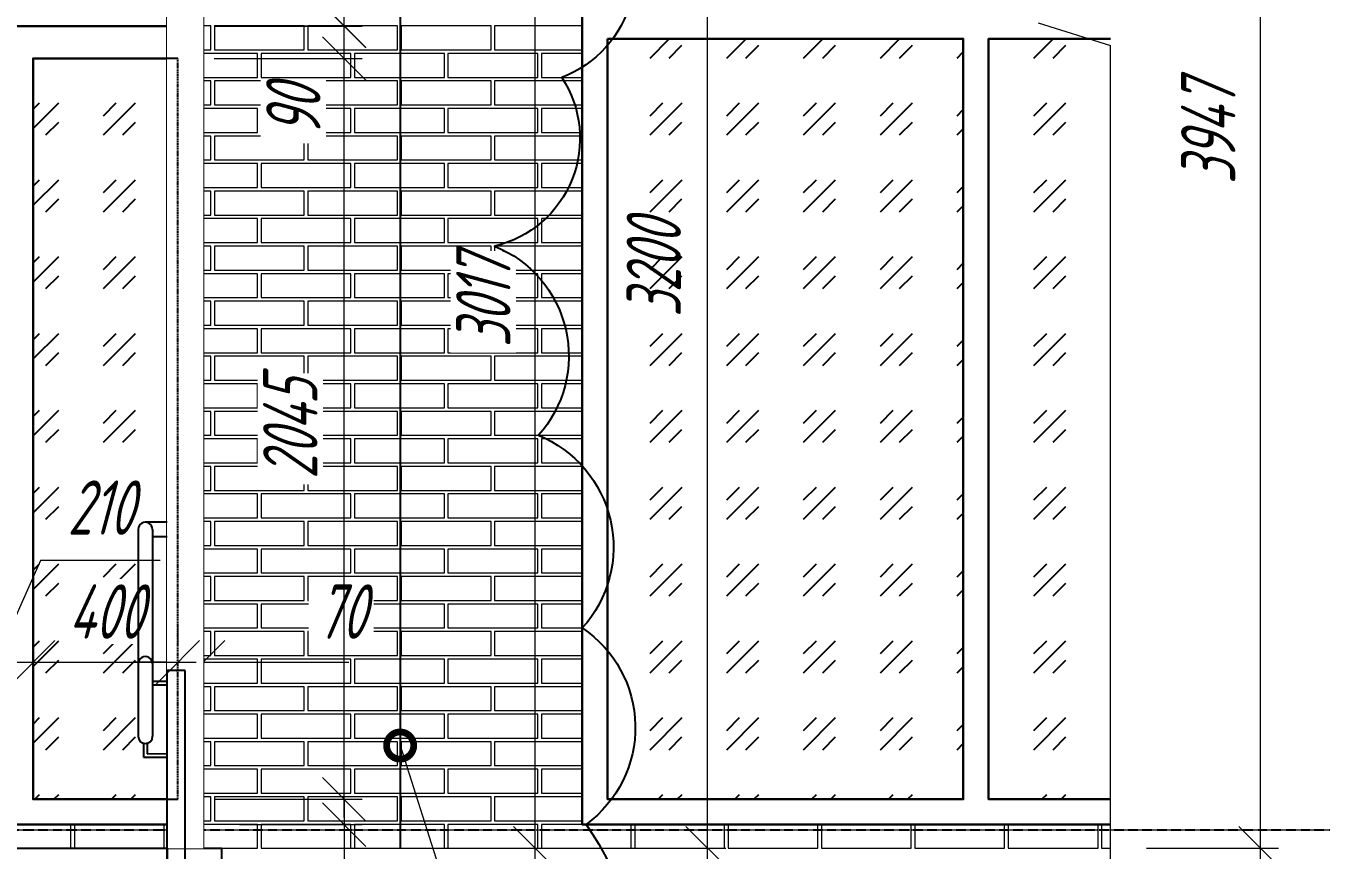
# Model space of a CAD drawing. Header units: millimetres. Extents: x -85477 to 745244, y -3684 to 128206.
# Drawn here: x 719309 to 722888, y 89455 to 91730 of the extents above; entities that cross this region are included whole.
import ezdxf
from ezdxf import colors
from ezdxf.entities.mleader import LeaderData, LeaderLine
from ezdxf.math import Vec2, Vec3

# ---------------------------------------------------------------- set-up
doc = ezdxf.new("R2010")
doc.units = ezdxf.units.MM
doc.set_wipeout_variables(frame=1)
doc.linetypes.add('HIDDEN2', pattern=[4.7625, 3.175, -1.5875])
doc.linetypes.add('JIS_02_0.7', pattern=[1.35, 0.75, -0.6])
for name, color, linetype, lineweight in [('РАЗМЕРЫ', 5, 'Continuous', 15), ('СТЕНЫ 01', 7, 'Continuous', 50), ('ТЕКСТ', 106, 'Continuous', 20)]:
    doc.layers.add(name, color=color, linetype=linetype, lineweight=lineweight)
doc.layers.add('ШТРИХОВКА', color=3, linetype='Continuous', transparency=0.5)
doc.styles.add('ism - 01', font='simplex.shx', dxfattribs={"width": 0.62, "oblique": 15, "height": 150})
doc.styles.add('ism - 02', font='simplex.shx', dxfattribs={"width": 0.8, "oblique": 15, "height": 150})
doc.dimstyles.new('ism - 01', dxfattribs={"dimtxt": 150, "dimasz": 120, "dimexe": 50, "dimexo": 100, "dimgap": 65, "dimtad": 1, "dimdec": 0, "dimtxsty": 'ism - 01', "dimblk": 'OBLIQUE', "dimcen": 0, "dimdle": 50, "dimadec": 0, "dimazin": 0, "dimtfac": 1, "dimtdec": 0, "dimtmove": 0, "dimatfit": 3, "dimldrblk": 'OBLIQUE', "dimfxl": 1, "dimlwd": -1, "dimlwe": -1, "dimarcsym": 0})

# ---------------------------------------------------------------- blocks, each defined once
blk = doc.blocks.new('*U485')
at = {"layer": 'РАЗМЕРЫ', "color": 0, "ltscale": 100}
for p in [(-200, -2887.7), (0, -5850.4)]:
    blk.add_line(p, (0, -2950.2), dxfattribs=at)
blk = doc.blocks.new('_DotSmall')
at = {"color": 0, "linetype": 'ByBlock', "const_width": 0.5}
blk.add_lwpolyline([(-0.0625, 0, 1), (0.0625, 0, 1)], format="xyb", close=True, dxfattribs=at)
blk = doc.blocks.new('_Oblique')
at = {"color": 0, "lineweight": -2}
blk.add_line((-0.5, -0.5), (0.5, 0.5), dxfattribs=at)
blk = doc.blocks.new('*D328')
at = {"layer": 'Defpoints', "color": 0}
for p in [(719799.5, 92477), (720716.4, 92477), (719984.9, 89460)]:
    blk.add_point(p, dxfattribs=at)
at = {"layer": 'РАЗМЕРЫ', "color": 0}
for p, q in [((720716.4, 89410), (720716.4, 92527)), ((719899.5, 92477), (720766.4, 92477)), ((720084.9, 89460), (720766.4, 89460))]:
    blk.add_line(p, q, dxfattribs=at)
at = {"layer": 'РАЗМЕРЫ', "color": 0, "xscale": 120, "yscale": 120, "zscale": 120}
for p, rotation in [((720716.4, 92477), 90), ((720716.4, 89460), 270)]:
    blk.add_blockref('_Oblique', p, dxfattribs=dict(at, rotation=rotation))
at = {"layer": 'РАЗМЕРЫ', "color": 0, "insert": (720573.2, 90968.5), "char_height": 150, "attachment_point": 5, "rotation": 90, "style": 'ism - 01', "bg_fill": 3, "box_fill_scale": 1.1, "bg_fill_color": 256, "bg_fill_true_color": 13158600, "bg_fill_transparency": 0}
blk.add_mtext('3017', dxfattribs=at)
blk = doc.blocks.new('*D472')
at = {"layer": 'Defpoints', "color": 0}
for p in [(719119.4, 89973.3), (719329.5, 89973.3), (719329.5, 89973.3)]:
    blk.add_point(p, dxfattribs=at)
at = {"layer": 'РАЗМЕРЫ', "color": 0, "linetype": 'Continuous'}
for p, q in [((719350.1, 90254.5), (719224.5, 89973.3)), ((719680.7, 90254.5), (719350.1, 90254.5)), ((719069.4, 89973.3), (719379.5, 89973.3)), ((719119.4, 89873.3), (719119.4, 89923.3)), ((719329.5, 89873.3), (719329.5, 89923.3))]:
    blk.add_line(p, q, dxfattribs=at)
at = {"layer": 'РАЗМЕРЫ', "color": 0, "xscale": 120, "yscale": 120, "zscale": 120, "rotation": 180}
blk.add_blockref('_Oblique', (719119.4, 89973.3), dxfattribs=at)
at = {"layer": 'РАЗМЕРЫ', "color": 0, "xscale": 120, "yscale": 120, "zscale": 120}
blk.add_blockref('_Oblique', (719329.5, 89973.3), dxfattribs=at)
at = {"layer": 'РАЗМЕРЫ', "color": 0, "insert": (719515.4, 90400.3), "char_height": 150, "attachment_point": 5, "style": 'ism - 01', "bg_fill": 3, "box_fill_scale": 1.1, "bg_fill_color": 256, "bg_fill_true_color": 13158600, "bg_fill_transparency": 0}
blk.add_mtext('210', dxfattribs=at)
blk = doc.blocks.new('*D473')
at = {"layer": 'Defpoints', "color": 0}
for p in [(719329.5, 89973.3), (719729.5, 89973.3), (719729.5, 89973.3)]:
    blk.add_point(p, dxfattribs=at)
at = {"layer": 'РАЗМЕРЫ', "color": 0, "linetype": 'Continuous'}
for p, q in [((719329.5, 90073.3), (719329.5, 90023.3)), ((719729.5, 90073.3), (719729.5, 90023.3)), ((719279.5, 89973.3), (719779.5, 89973.3))]:
    blk.add_line(p, q, dxfattribs=at)
at = {"layer": 'РАЗМЕРЫ', "color": 0, "xscale": 120, "yscale": 120, "zscale": 120, "rotation": 180}
blk.add_blockref('_Oblique', (719329.5, 89973.3), dxfattribs=at)
at = {"layer": 'РАЗМЕРЫ', "color": 0, "xscale": 120, "yscale": 120, "zscale": 120}
blk.add_blockref('_Oblique', (719729.5, 89973.3), dxfattribs=at)
at = {"layer": 'РАЗМЕРЫ', "color": 0, "insert": (719529.5, 90113.3), "char_height": 150, "attachment_point": 5, "style": 'ism - 01', "bg_fill": 3, "box_fill_scale": 1.1, "bg_fill_color": 256, "bg_fill_true_color": 13158600, "bg_fill_transparency": 0}
blk.add_mtext('400', dxfattribs=at)
blk = doc.blocks.new('*D474')
at = {"layer": 'Defpoints', "color": 0}
for p in [(719729.5, 89973.3), (719799.5, 89973.3), (719799.5, 89973.3)]:
    blk.add_point(p, dxfattribs=at)
at = {"layer": 'РАЗМЕРЫ', "color": 0, "linetype": 'Continuous'}
for p, q in [((719729.5, 90073.3), (719729.5, 90023.3)), ((719799.5, 90073.3), (719799.5, 90023.3)), ((719729.5, 89973.3), (719609.5, 89973.3)), ((719729.5, 89973.3), (719799.5, 89973.3)), ((719799.5, 89973.3), (720201.3, 89973.3))]:
    blk.add_line(p, q, dxfattribs=at)
at = {"layer": 'РАЗМЕРЫ', "color": 0, "xscale": 120, "yscale": 120, "zscale": 120}
blk.add_blockref('_Oblique', (719729.5, 89973.3), dxfattribs=at)
at = {"layer": 'РАЗМЕРЫ', "color": 0, "xscale": 120, "yscale": 120, "zscale": 120, "rotation": 180}
blk.add_blockref('_Oblique', (719799.5, 89973.3), dxfattribs=at)
at = {"layer": 'РАЗМЕРЫ', "color": 0, "insert": (720180.4, 90113.3), "char_height": 150, "attachment_point": 5, "style": 'ism - 01', "bg_fill": 3, "box_fill_scale": 1.1, "bg_fill_color": 256, "bg_fill_true_color": 13158600, "bg_fill_transparency": 0}
blk.add_mtext('70', dxfattribs=at)
blk = doc.blocks.new('*D475')
at = {"layer": 'Defpoints', "color": 0}
for p in [(719729.5, 91640), (720188.8, 91640), (719729.5, 89595)]:
    blk.add_point(p, dxfattribs=at)
at = {"layer": 'РАЗМЕРЫ', "color": 0, "linetype": 'Continuous'}
for p, q in [((720188.8, 89545), (720188.8, 91690)), ((719829.5, 91640), (720238.8, 91640)), ((719829.5, 89595), (720238.8, 89595))]:
    blk.add_line(p, q, dxfattribs=at)
at = {"layer": 'РАЗМЕРЫ', "color": 0, "xscale": 120, "yscale": 120, "zscale": 120}
for p, rotation in [((720188.8, 91640), 90), ((720188.8, 89595), 270)]:
    blk.add_blockref('_Oblique', p, dxfattribs=dict(at, rotation=rotation))
at = {"layer": 'РАЗМЕРЫ', "color": 0, "insert": (720039.9, 90617.5), "char_height": 150, "attachment_point": 5, "rotation": 90, "style": 'ism - 01', "bg_fill": 3, "box_fill_scale": 1.1, "bg_fill_color": 256, "bg_fill_true_color": 13158600, "bg_fill_transparency": 0}
blk.add_mtext('2045', dxfattribs=at)
blk = doc.blocks.new('*D476')
at = {"layer": 'Defpoints', "color": 0}
for p in [(719729.5, 89595), (719799.5, 89525), (720188.8, 89525)]:
    blk.add_point(p, dxfattribs=at)
at = {"layer": 'РАЗМЕРЫ', "color": 0, "linetype": 'Continuous'}
for p, q in [((720188.8, 89595), (720188.8, 89715)), ((719829.5, 89595), (720238.8, 89595)), ((720188.8, 89595), (720188.8, 89525)), ((719899.5, 89525), (720238.8, 89525)), ((720188.8, 89525), (720188.8, 89123.2))]:
    blk.add_line(p, q, dxfattribs=at)
at = {"layer": 'РАЗМЕРЫ', "color": 0, "xscale": 120, "yscale": 120, "zscale": 120}
for p, rotation in [((720188.8, 89595), 270), ((720188.8, 89525), 90)]:
    blk.add_blockref('_Oblique', p, dxfattribs=dict(at, rotation=rotation))
at = {"layer": 'РАЗМЕРЫ', "color": 0, "insert": (720048.8, 89144.1), "char_height": 150, "attachment_point": 5, "rotation": 90, "style": 'ism - 01', "bg_fill": 3, "box_fill_scale": 1.1, "bg_fill_color": 256, "bg_fill_true_color": 13158600, "bg_fill_transparency": 0}
blk.add_mtext('70', dxfattribs=at)
blk = doc.blocks.new('*D477')
at = {"layer": 'Defpoints', "color": 0}
for p in [(719729.5, 91730), (720188.8, 91730), (719729.5, 91640)]:
    blk.add_point(p, dxfattribs=at)
at = {"layer": 'РАЗМЕРЫ', "color": 0, "linetype": 'Continuous'}
for p, q in [((720188.8, 91590), (720188.8, 91780)), ((719829.5, 91730), (720238.8, 91730)), ((719829.5, 91640), (720238.8, 91640))]:
    blk.add_line(p, q, dxfattribs=at)
at = {"layer": 'РАЗМЕРЫ', "color": 0, "xscale": 120, "yscale": 120, "zscale": 120}
for p, rotation in [((720188.8, 91730), 270), ((720188.8, 91640), 90)]:
    blk.add_blockref('_Oblique', p, dxfattribs=dict(at, rotation=rotation))
at = {"layer": 'РАЗМЕРЫ', "color": 0, "insert": (720048.3, 91495.4), "char_height": 150, "attachment_point": 5, "rotation": 90, "style": 'ism - 01', "bg_fill": 3, "box_fill_scale": 1.1, "bg_fill_color": 256, "bg_fill_true_color": 13158600, "bg_fill_transparency": 0}
blk.add_mtext('90', dxfattribs=at)
blk = doc.blocks.new('*D478')
at = {"layer": 'Defpoints', "color": 0}
for p in [(719729.5, 92392), (720188.8, 92392), (719729.5, 91729)]:
    blk.add_point(p, dxfattribs=at)
at = {"layer": 'РАЗМЕРЫ', "color": 0, "linetype": 'Continuous'}
for p, q in [((720188.8, 91679), (720188.8, 92442)), ((719829.5, 92392), (720238.8, 92392)), ((719829.5, 91729), (720238.8, 91729))]:
    blk.add_line(p, q, dxfattribs=at)
at = {"layer": 'РАЗМЕРЫ', "color": 0, "xscale": 120, "yscale": 120, "zscale": 120}
for p, rotation in [((720188.8, 92392), 90), ((720188.8, 91729), 270)]:
    blk.add_blockref('_Oblique', p, dxfattribs=dict(at, rotation=rotation))
at = {"layer": 'РАЗМЕРЫ', "color": 0, "insert": (720041.3, 92060.5), "char_height": 150, "attachment_point": 5, "rotation": 90, "style": 'ism - 01', "bg_fill": 3, "box_fill_scale": 1.1, "bg_fill_color": 256, "bg_fill_true_color": 13158600, "bg_fill_transparency": 0}
blk.add_mtext('663', dxfattribs=at)
blk = doc.blocks.new('*D486')
at = {"layer": 'Defpoints', "color": 0}
for p in [(722305.7, 93407), (722720.2, 93407), (722305.7, 89460)]:
    blk.add_point(p, dxfattribs=at)
at = {"layer": 'РАЗМЕРЫ', "color": 0, "linetype": 'Continuous'}
for p, q in [((722720.2, 89410), (722720.2, 93457)), ((722405.7, 93407), (722770.2, 93407)), ((722405.7, 89460), (722770.2, 89460))]:
    blk.add_line(p, q, dxfattribs=at)
at = {"layer": 'РАЗМЕРЫ', "color": 0, "xscale": 120, "yscale": 120, "zscale": 120}
for p, rotation in [((722720.2, 93407), 90), ((722720.2, 89460), 270)]:
    blk.add_blockref('_Oblique', p, dxfattribs=dict(at, rotation=rotation))
at = {"layer": 'РАЗМЕРЫ', "color": 0, "insert": (722575.9, 91433.5), "char_height": 150, "attachment_point": 5, "rotation": 90, "style": 'ism - 01'}
blk.add_mtext('3947', dxfattribs=at)
blk = doc.blocks.new('*D1043')
at = {"layer": 'Defpoints', "color": 0}
for p in [(721193, 92660.1), (721475.2, 92660.1), (720599.5, 89460)]:
    blk.add_point(p, dxfattribs=at)
at = {"layer": 'РАЗМЕРЫ', "color": 0}
for p, q in [((721193, 89410), (721193, 92710.1)), ((721375.2, 92660.1), (721143, 92660.1)), ((720699.5, 89460), (721243, 89460))]:
    blk.add_line(p, q, dxfattribs=at)
at = {"layer": 'РАЗМЕРЫ', "color": 0, "xscale": 120, "yscale": 120, "zscale": 120}
for p, rotation in [((721193, 92660.1), 90), ((721193, 89460), 270)]:
    blk.add_blockref('_Oblique', p, dxfattribs=dict(at, rotation=rotation))
at = {"layer": 'РАЗМЕРЫ', "color": 0, "insert": (721044.1, 91060), "char_height": 150, "attachment_point": 5, "rotation": 90, "style": 'ism - 01'}
blk.add_mtext('3200', dxfattribs=at)

msp = doc.modelspace()

# ---------------------------------------------------------------- hatches: boundary and pattern name
at = {"layer": 'ШТРИХОВКА', "transparency": 33554508}
h = msp.add_hatch(dxfattribs=at)
h.set_pattern_fill('GOST_GLASS', color=4, scale=25)
h.set_pattern_definition([(45, (62975, 1e-11), (212.132034, 0), [125, -175]), (45, (63028.03, 1e-11), (212.132034, 0), [50, -250]), (45, (62975, 53.03), (212.132034, 0), [50, -250])])
h.paths.add_polyline_path([(719729.5, 91640), (719329.5, 91640), (719329.5, 89595), (719729.5, 89595)])
h.paths.add_polyline_path([(717729.8, 92392), (719729.5, 92392), (719729.5, 91729), (717729.8, 91729)])
h.paths.add_polyline_path([(719119.4, 91560), (718859.4, 91560), (718859.4, 90374), (719119.4, 90374)])
h.paths.add_polyline_path([(717834.6, 91569), (718664.4, 91569), (718664.4, 90374), (717834.6, 90374)])
h = msp.add_hatch(dxfattribs=at)
h.set_pattern_fill('GOST_GLASS', color=4, scale=25)
h.set_pattern_definition([(45, (63000, 1e-11), (212.132034, 0), [125, -175]), (45, (63053.03, 1e-11), (212.132034, 0), [50, -250]), (45, (63000, 53.03), (212.132034, 0), [50, -250])])
h.paths.add_polyline_path([(722188.1, 91764.4), (722505.7, 91863.6), (722305.7, 91926.1), (722305.7, 92394), (720916.5, 92394), (720916.5, 91764.4)])
h.paths.add_polyline_path([(721899, 91694.4), (720916.5, 91694.4), (720916.5, 89595), (721899, 89595)])
h.paths.add_polyline_path([(722305.7, 91676.1), (722247.2, 91694.4), (721969, 91694.4), (721969, 89595), (722305.7, 89595)])

# ---------------------------------------------------------------- linework, layer by layer
for p, q in [((719634.5, 89749.8), (719634.5, 89710.9)), ((719644.5, 89749.8), (719644.5, 89720.9))]:
    msp.add_line(p, q)
msp.add_arc((719639.5, 89769.1), 20, 180.0051, 0.0051)
at = {"layer": 'РАЗМЕРЫ', "color": 9, "transparency": 33554559}
for points in [[(719799.5, 91663.9), (719820.5, 91663.9), (719820.5, 91729.9), (719799.5, 91729.9)], [(720846.5, 91729.9), (720604.5, 91729.9), (720604.5, 91663.9), (720846.5, 91663.9)], [(719799.5, 91587.9), (719949.5, 91587.9), (719949.5, 91653.9), (719799.5, 91653.9)], [(720846.5, 91653.9), (720733.5, 91653.9), (720733.5, 91587.9), (720846.5, 91587.9)], [(719799.5, 91511.9), (719820.5, 91511.9), (719820.5, 91577.9), (719799.5, 91577.9)], [(720846.5, 91577.9), (720604.5, 91577.9), (720604.5, 91511.9), (720846.5, 91511.9)], [(719799.5, 91435.9), (719949.5, 91435.9), (719949.5, 91501.9), (719799.5, 91501.9)], [(720846.5, 91501.9), (720733.5, 91501.9), (720733.5, 91435.9), (720846.5, 91435.9)], [(719799.5, 91359.9), (719820.5, 91359.9), (719820.5, 91425.9), (719799.5, 91425.9)], [(720846.5, 91425.9), (720604.5, 91425.9), (720604.5, 91359.9), (720846.5, 91359.9)], [(719799.5, 91283.9), (719949.5, 91283.9), (719949.5, 91349.9), (719799.5, 91349.9)], [(720846.5, 91349.9), (720733.5, 91349.9), (720733.5, 91283.9), (720846.5, 91283.9)], [(719799.5, 91207.9), (719820.5, 91207.9), (719820.5, 91273.9), (719799.5, 91273.9)], [(720846.5, 91273.9), (720604.5, 91273.9), (720604.5, 91207.9), (720846.5, 91207.9)], [(719799.5, 91131.9), (719949.5, 91131.9), (719949.5, 91197.9), (719799.5, 91197.9)], [(720846.5, 91197.9), (720733.5, 91197.9), (720733.5, 91131.9), (720846.5, 91131.9)], [(719799.5, 91055.9), (719820.5, 91055.9), (719820.5, 91121.9), (719799.5, 91121.9)], [(720846.5, 91121.9), (720604.5, 91121.9), (720604.5, 91055.9), (720846.5, 91055.9)], [(719799.5, 90979.9), (719949.5, 90979.9), (719949.5, 91045.9), (719799.5, 91045.9)], [(720846.5, 91045.9), (720733.5, 91045.9), (720733.5, 90979.9), (720846.5, 90979.9)], [(719799.5, 90903.9), (719820.5, 90903.9), (719820.5, 90969.9), (719799.5, 90969.9)], [(720846.5, 90969.9), (720604.5, 90969.9), (720604.5, 90903.9), (720846.5, 90903.9)], [(719799.5, 90827.9), (719949.5, 90827.9), (719949.5, 90893.9), (719799.5, 90893.9)], [(720846.5, 90893.9), (720733.5, 90893.9), (720733.5, 90827.9), (720846.5, 90827.9)], [(719799.5, 90751.9), (719820.5, 90751.9), (719820.5, 90817.9), (719799.5, 90817.9)], [(720846.5, 90817.9), (720604.5, 90817.9), (720604.5, 90751.9), (720846.5, 90751.9)], [(719799.5, 90675.9), (719949.5, 90675.9), (719949.5, 90741.9), (719799.5, 90741.9)], [(720846.5, 90741.9), (720733.5, 90741.9), (720733.5, 90675.9), (720846.5, 90675.9)], [(719799.5, 90599.9), (719820.5, 90599.9), (719820.5, 90665.9), (719799.5, 90665.9)], [(720846.5, 90665.9), (720604.5, 90665.9), (720604.5, 90599.9), (720846.5, 90599.9)], [(719799.5, 90523.9), (719949.5, 90523.9), (719949.5, 90589.9), (719799.5, 90589.9)], [(720846.5, 90589.9), (720733.5, 90589.9), (720733.5, 90523.9), (720846.5, 90523.9)], [(719799.5, 90447.9), (719820.5, 90447.9), (719820.5, 90513.9), (719799.5, 90513.9)], [(720846.5, 90513.9), (720604.5, 90513.9), (720604.5, 90447.9), (720846.5, 90447.9)], [(719799.5, 90371.9), (719949.5, 90371.9), (719949.5, 90437.9), (719799.5, 90437.9)], [(720846.5, 90437.9), (720733.5, 90437.9), (720733.5, 90371.9), (720846.5, 90371.9)], [(719799.5, 90295.9), (719820.5, 90295.9), (719820.5, 90361.9), (719799.5, 90361.9)], [(720846.5, 90361.9), (720604.5, 90361.9), (720604.5, 90295.9), (720846.5, 90295.9)], [(719799.5, 90219.9), (719949.5, 90219.9), (719949.5, 90285.9), (719799.5, 90285.9)], [(720846.5, 90285.9), (720733.5, 90285.9), (720733.5, 90219.9), (720846.5, 90219.9)], [(719799.5, 90143.9), (719820.5, 90143.9), (719820.5, 90209.9), (719799.5, 90209.9)], [(720846.5, 90209.9), (720604.5, 90209.9), (720604.5, 90143.9), (720846.5, 90143.9)], [(719799.5, 90067.9), (719949.5, 90067.9), (719949.5, 90133.9), (719799.5, 90133.9)], [(720846.5, 90133.9), (720733.5, 90133.9), (720733.5, 90067.9), (720846.5, 90067.9)], [(719799.5, 89991.9), (719820.5, 89991.9), (719820.5, 90057.9), (719799.5, 90057.9)], [(720846.5, 90057.9), (720604.5, 90057.9), (720604.5, 89991.9), (720846.5, 89991.9)], [(719799.5, 89915.9), (719949.5, 89915.9), (719949.5, 89981.9), (719799.5, 89981.9)], [(720846.5, 89981.9), (720733.5, 89981.9), (720733.5, 89915.9), (720846.5, 89915.9)], [(719799.5, 89839.9), (719820.5, 89839.9), (719820.5, 89905.9), (719799.5, 89905.9)], [(720846.5, 89905.9), (720604.5, 89905.9), (720604.5, 89839.9), (720846.5, 89839.9)], [(719799.5, 89763.9), (719949.5, 89763.9), (719949.5, 89829.9), (719799.5, 89829.9)], [(720846.5, 89829.9), (720733.5, 89829.9), (720733.5, 89763.9), (720846.5, 89763.9)], [(719799.5, 89687.9), (719820.5, 89687.9), (719820.5, 89753.9), (719799.5, 89753.9)], [(720846.5, 89753.9), (720604.5, 89753.9), (720604.5, 89687.9), (720846.5, 89687.9)], [(719799.5, 89611.9), (719949.5, 89611.9), (719949.5, 89677.9), (719799.5, 89677.9)], [(720846.5, 89677.9), (720733.5, 89677.9), (720733.5, 89611.9), (720846.5, 89611.9)], [(719799.5, 89535.9), (719820.5, 89535.9), (719820.5, 89601.9), (719799.5, 89601.9)], [(720846.5, 89601.9), (720604.5, 89601.9), (720604.5, 89535.9), (720846.5, 89535.9)], [(722281.5, 89524.9), (722281.5, 89459.9), (722305.7, 89459.9)]]:
    msp.add_lwpolyline(points, dxfattribs=at)
for points in [[(719830.5, 91663.9), (720078.5, 91663.9), (720078.5, 91729.9), (719830.5, 91729.9)], [(720088.5, 91663.9), (720336.5, 91663.9), (720336.5, 91729.9), (720088.5, 91729.9)], [(720346.5, 91663.9), (720594.5, 91663.9), (720594.5, 91729.9), (720346.5, 91729.9)], [(719959.5, 91587.9), (720207.5, 91587.9), (720207.5, 91653.9), (719959.5, 91653.9)], [(720217.5, 91587.9), (720465.5, 91587.9), (720465.5, 91653.9), (720217.5, 91653.9)], [(720475.5, 91587.9), (720723.5, 91587.9), (720723.5, 91653.9), (720475.5, 91653.9)], [(719830.5, 91511.9), (720078.5, 91511.9), (720078.5, 91577.9), (719830.5, 91577.9)], [(720088.5, 91511.9), (720336.5, 91511.9), (720336.5, 91577.9), (720088.5, 91577.9)], [(720346.5, 91511.9), (720594.5, 91511.9), (720594.5, 91577.9), (720346.5, 91577.9)], [(719959.5, 91435.9), (720207.5, 91435.9), (720207.5, 91501.9), (719959.5, 91501.9)], [(720217.5, 91435.9), (720465.5, 91435.9), (720465.5, 91501.9), (720217.5, 91501.9)], [(720475.5, 91435.9), (720723.5, 91435.9), (720723.5, 91501.9), (720475.5, 91501.9)], [(719830.5, 91359.9), (720078.5, 91359.9), (720078.5, 91425.9), (719830.5, 91425.9)], [(720088.5, 91359.9), (720336.5, 91359.9), (720336.5, 91425.9), (720088.5, 91425.9)], [(720346.5, 91359.9), (720594.5, 91359.9), (720594.5, 91425.9), (720346.5, 91425.9)], [(719959.5, 91283.9), (720207.5, 91283.9), (720207.5, 91349.9), (719959.5, 91349.9)], [(720217.5, 91283.9), (720465.5, 91283.9), (720465.5, 91349.9), (720217.5, 91349.9)], [(720475.5, 91283.9), (720723.5, 91283.9), (720723.5, 91349.9), (720475.5, 91349.9)], [(719830.5, 91207.9), (720078.5, 91207.9), (720078.5, 91273.9), (719830.5, 91273.9)], [(720088.5, 91207.9), (720336.5, 91207.9), (720336.5, 91273.9), (720088.5, 91273.9)], [(720346.5, 91207.9), (720594.5, 91207.9), (720594.5, 91273.9), (720346.5, 91273.9)], [(719959.5, 91131.9), (720207.5, 91131.9), (720207.5, 91197.9), (719959.5, 91197.9)], [(720217.5, 91131.9), (720465.5, 91131.9), (720465.5, 91197.9), (720217.5, 91197.9)], [(720475.5, 91131.9), (720723.5, 91131.9), (720723.5, 91197.9), (720475.5, 91197.9)], [(719830.5, 91055.9), (720078.5, 91055.9), (720078.5, 91121.9), (719830.5, 91121.9)], [(720088.5, 91055.9), (720336.5, 91055.9), (720336.5, 91121.9), (720088.5, 91121.9)], [(720346.5, 91055.9), (720594.5, 91055.9), (720594.5, 91121.9), (720346.5, 91121.9)], [(719959.5, 90979.9), (720207.5, 90979.9), (720207.5, 91045.9), (719959.5, 91045.9)], [(720217.5, 90979.9), (720465.5, 90979.9), (720465.5, 91045.9), (720217.5, 91045.9)], [(720475.5, 90979.9), (720723.5, 90979.9), (720723.5, 91045.9), (720475.5, 91045.9)], [(719830.5, 90903.9), (720078.5, 90903.9), (720078.5, 90969.9), (719830.5, 90969.9)], [(720088.5, 90903.9), (720336.5, 90903.9), (720336.5, 90969.9), (720088.5, 90969.9)], [(720346.5, 90903.9), (720594.5, 90903.9), (720594.5, 90969.9), (720346.5, 90969.9)], [(719959.5, 90827.9), (720207.5, 90827.9), (720207.5, 90893.9), (719959.5, 90893.9)], [(720217.5, 90827.9), (720465.5, 90827.9), (720465.5, 90893.9), (720217.5, 90893.9)], [(720475.5, 90827.9), (720723.5, 90827.9), (720723.5, 90893.9), (720475.5, 90893.9)], [(719830.5, 90751.9), (720078.5, 90751.9), (720078.5, 90817.9), (719830.5, 90817.9)], [(720088.5, 90751.9), (720336.5, 90751.9), (720336.5, 90817.9), (720088.5, 90817.9)], [(720346.5, 90751.9), (720594.5, 90751.9), (720594.5, 90817.9), (720346.5, 90817.9)], [(719959.5, 90675.9), (720207.5, 90675.9), (720207.5, 90741.9), (719959.5, 90741.9)], [(720217.5, 90675.9), (720465.5, 90675.9), (720465.5, 90741.9), (720217.5, 90741.9)], [(720475.5, 90675.9), (720723.5, 90675.9), (720723.5, 90741.9), (720475.5, 90741.9)], [(719830.5, 90599.9), (720078.5, 90599.9), (720078.5, 90665.9), (719830.5, 90665.9)], [(720088.5, 90599.9), (720336.5, 90599.9), (720336.5, 90665.9), (720088.5, 90665.9)], [(720346.5, 90599.9), (720594.5, 90599.9), (720594.5, 90665.9), (720346.5, 90665.9)], [(719959.5, 90523.9), (720207.5, 90523.9), (720207.5, 90589.9), (719959.5, 90589.9)], [(720217.5, 90523.9), (720465.5, 90523.9), (720465.5, 90589.9), (720217.5, 90589.9)], [(720475.5, 90523.9), (720723.5, 90523.9), (720723.5, 90589.9), (720475.5, 90589.9)], [(719830.5, 90447.9), (720078.5, 90447.9), (720078.5, 90513.9), (719830.5, 90513.9)], [(720088.5, 90447.9), (720336.5, 90447.9), (720336.5, 90513.9), (720088.5, 90513.9)], [(720346.5, 90447.9), (720594.5, 90447.9), (720594.5, 90513.9), (720346.5, 90513.9)], [(719959.5, 90371.9), (720207.5, 90371.9), (720207.5, 90437.9), (719959.5, 90437.9)], [(720217.5, 90371.9), (720465.5, 90371.9), (720465.5, 90437.9), (720217.5, 90437.9)], [(720475.5, 90371.9), (720723.5, 90371.9), (720723.5, 90437.9), (720475.5, 90437.9)], [(719830.5, 90295.9), (720078.5, 90295.9), (720078.5, 90361.9), (719830.5, 90361.9)], [(720088.5, 90295.9), (720336.5, 90295.9), (720336.5, 90361.9), (720088.5, 90361.9)], [(720346.5, 90295.9), (720594.5, 90295.9), (720594.5, 90361.9), (720346.5, 90361.9)], [(719959.5, 90219.9), (720207.5, 90219.9), (720207.5, 90285.9), (719959.5, 90285.9)], [(720217.5, 90219.9), (720465.5, 90219.9), (720465.5, 90285.9), (720217.5, 90285.9)], [(720475.5, 90219.9), (720723.5, 90219.9), (720723.5, 90285.9), (720475.5, 90285.9)], [(719830.5, 90143.9), (720078.5, 90143.9), (720078.5, 90209.9), (719830.5, 90209.9)], [(720088.5, 90143.9), (720336.5, 90143.9), (720336.5, 90209.9), (720088.5, 90209.9)], [(720346.5, 90143.9), (720594.5, 90143.9), (720594.5, 90209.9), (720346.5, 90209.9)], [(719959.5, 90067.9), (720207.5, 90067.9), (720207.5, 90133.9), (719959.5, 90133.9)], [(720217.5, 90067.9), (720465.5, 90067.9), (720465.5, 90133.9), (720217.5, 90133.9)], [(720475.5, 90067.9), (720723.5, 90067.9), (720723.5, 90133.9), (720475.5, 90133.9)], [(719830.5, 89991.9), (720078.5, 89991.9), (720078.5, 90057.9), (719830.5, 90057.9)], [(720088.5, 89991.9), (720336.5, 89991.9), (720336.5, 90057.9), (720088.5, 90057.9)], [(720346.5, 89991.9), (720594.5, 89991.9), (720594.5, 90057.9), (720346.5, 90057.9)], [(719959.5, 89915.9), (720207.5, 89915.9), (720207.5, 89981.9), (719959.5, 89981.9)], [(720217.5, 89915.9), (720465.5, 89915.9), (720465.5, 89981.9), (720217.5, 89981.9)], [(720475.5, 89915.9), (720723.5, 89915.9), (720723.5, 89981.9), (720475.5, 89981.9)], [(719830.5, 89839.9), (720078.5, 89839.9), (720078.5, 89905.9), (719830.5, 89905.9)], [(720088.5, 89839.9), (720336.5, 89839.9), (720336.5, 89905.9), (720088.5, 89905.9)], [(720346.5, 89839.9), (720594.5, 89839.9), (720594.5, 89905.9), (720346.5, 89905.9)], [(719959.5, 89763.9), (720207.5, 89763.9), (720207.5, 89829.9), (719959.5, 89829.9)], [(720217.5, 89763.9), (720465.5, 89763.9), (720465.5, 89829.9), (720217.5, 89829.9)], [(720475.5, 89763.9), (720723.5, 89763.9), (720723.5, 89829.9), (720475.5, 89829.9)], [(719830.5, 89687.9), (720078.5, 89687.9), (720078.5, 89753.9), (719830.5, 89753.9)], [(720088.5, 89687.9), (720336.5, 89687.9), (720336.5, 89753.9), (720088.5, 89753.9)], [(720346.5, 89687.9), (720594.5, 89687.9), (720594.5, 89753.9), (720346.5, 89753.9)], [(719959.5, 89611.9), (720207.5, 89611.9), (720207.5, 89677.9), (719959.5, 89677.9)], [(720217.5, 89611.9), (720465.5, 89611.9), (720465.5, 89677.9), (720217.5, 89677.9)], [(720475.5, 89611.9), (720723.5, 89611.9), (720723.5, 89677.9), (720475.5, 89677.9)], [(719830.5, 89535.9), (720078.5, 89535.9), (720078.5, 89601.9), (719830.5, 89601.9)], [(720088.5, 89535.9), (720336.5, 89535.9), (720336.5, 89601.9), (720088.5, 89601.9)], [(720346.5, 89535.9), (720594.5, 89535.9), (720594.5, 89601.9), (720346.5, 89601.9)], [(719185.5, 89459.9), (719433.5, 89459.9), (719433.5, 89525.9), (719185.5, 89525.9)], [(719443.5, 89459.9), (719691.5, 89459.9), (719691.5, 89525.9), (719443.5, 89525.9)], [(719701.5, 89459.9), (719949.5, 89459.9), (719949.5, 89525.9), (719701.5, 89525.9)], [(719959.5, 89459.9), (720207.5, 89459.9), (720207.5, 89525.9), (719959.5, 89525.9)], [(720217.5, 89459.9), (720465.5, 89459.9), (720465.5, 89525.9), (720217.5, 89525.9)], [(720475.5, 89459.9), (720723.5, 89459.9), (720723.5, 89525.9), (720475.5, 89525.9)], [(720733.5, 89459.9), (720981.5, 89459.9), (720981.5, 89525.9), (720733.5, 89525.9)], [(720991.5, 89459.9), (721239.5, 89459.9), (721239.5, 89525.9), (720991.5, 89525.9)], [(721249.5, 89459.9), (721497.5, 89459.9), (721497.5, 89525.9), (721249.5, 89525.9)], [(721507.5, 89459.9), (721755.5, 89459.9), (721755.5, 89525.9), (721507.5, 89525.9)], [(721765.5, 89459.9), (722013.5, 89459.9), (722013.5, 89525.9), (721765.5, 89525.9)], [(722023.5, 89459.9), (722271.5, 89459.9), (722271.5, 89525.9), (722023.5, 89525.9)]]:
    msp.add_lwpolyline(points, close=True, dxfattribs=at)
at = {"layer": 'СТЕНЫ 01', "linetype": 'HIDDEN2', "lineweight": -3, "ltscale": 0.5}
msp.add_lwpolyline([(720343.4, 93407), (720343.4, 89460)], dxfattribs=at)
at = {"layer": 'СТЕНЫ 01', "lineweight": 30}
for points in [[(717649.5, 89525), (719799.5, 89525), (719799.5, 92477), (717649.5, 92477)], [(717754.8, 92392), (719729.5, 92392), (719729.5, 91729), (717754.8, 91729)], [(719729.5, 91640), (719329.5, 91640), (719329.5, 89595), (719729.5, 89595)]]:
    msp.add_lwpolyline(points, close=True, dxfattribs=at)
msp.add_lwpolyline([(722305.7, 92477), (720846.5, 92477), (720846.5, 89525), (722305.7, 89525)], dxfattribs=at)

# ---------------------------------------------------------------- block references
at = {"layer": 'РАЗМЕРЫ', "color": 0}
msp.add_blockref('*U485', (722305.7, 94626.3), dxfattribs=at)

# ---------------------------------------------------------------- next in the draw order: dimensions: what is measured, and where the dimension line sits
at = {"layer": 'РАЗМЕРЫ'}
dim = msp.add_linear_dim(base=(719329.5, 89973.3), p1=(719119.4, 89973.3), p2=(719329.5, 89973.3), dimstyle='ism - 01', override={"dimtmove": 1, "dimfxl": 2, "dimtfill": 1}, dxfattribs=at)
dim.commit()
dim.dimension.update_dxf_attribs({"geometry": '*D472', "text_midpoint": (719415.1, 90254.5), "dimtype": 160})

# ---------------------------------------------------------------- next in the draw order: leaders
at = {"layer": 'ТЕКСТ', "color": 0}
ml = msp.add_multileader_mtext('Standard', dxfattribs=at)
ml.set_content('Линия границы \\Pс соседским помещением', style='ism - 02')
ml.set_leader_properties(linetype='ByLayer', lineweight=-1)
ml.set_arrow_properties(name='DOTSMALL')
ml.build(insert=Vec2(0, 0))
ml.multileader.update_dxf_attribs({"text_left_attachment_type": 6, "text_right_attachment_type": 6, "arrow_head_size": 150})
ctx = ml.context
ctx.base_point, ctx.char_height, ctx.arrow_head_size, ctx.plane_origin = Vec3(720898.7, 88393.8), 150, 150, Vec3(720578.3, 86436.7)
ctx.left_attachment, ctx.right_attachment, ctx.text_align_type = 6, 6, 1
notes = []
notes.append((ctx, [(0, (1, 1, 0), (720773, 88393.8), (1, 0), 125.7, [(0, [(720343.4, 89743.4)], 0, [])])]))
ctx.mtext.insert, ctx.mtext.alignment, ctx.mtext.flow_direction = Vec3(722091.2, 88593.8), 2, 5
ctx.mtext.has_bg_fill, ctx.mtext.bg_color, ctx.mtext.bg_scale_factor, ctx.mtext.bg_transparency, ctx.mtext.use_window_bg_color = 1, -1073741824, 1.1, 0, 1
for ctx, leaders in notes:
    for number, flags, end, landing, length, lines in leaders:
        leader = LeaderData()
        leader.index, (leader.has_last_leader_line, leader.has_dogleg_vector, leader.attachment_direction) = number, flags
        leader.last_leader_point, leader.dogleg_vector, leader.dogleg_length = Vec3(end), Vec3(landing), length
        for number, points, colour, breaks in lines:
            line = LeaderLine()
            line.index, line.vertices, line.color, line.breaks = number, Vec3.list(points), colors.encode_raw_color(colour), breaks
            leader.lines.append(line)
        ctx.leaders.append(leader)

# ---------------------------------------------------------------- next in the draw order: linework, layer by layer
msp.add_arc((719639.4, 90339.9), 20, 0.0051, 180.0051)
at = {"layer": 'СТЕНЫ 01', "lineweight": 30}
msp.add_lwpolyline([(720916.5, 91694.4), (721899, 91694.4), (721899, 89595), (720916.5, 89595)], close=True, dxfattribs=at)
msp.add_lwpolyline([(722305.7, 89595), (721969, 89595), (721969, 91694.4), (722305.7, 91694.4)], dxfattribs=at)

# ---------------------------------------------------------------- next in the draw order: dimensions: what is measured, and where the dimension line sits
at = {"layer": 'РАЗМЕРЫ'}
for base, p1, p2, override, picture, middle in [((722720.2, 93407), (722305.7, 89460), (722305.7, 93407), {"dimfxl": 2}, '*D486', (722575.9, 91433.5)), ((720716.4, 92477), (719984.9, 89460), (719799.5, 92477), {"dimtfill": 1}, '*D328', (720573.2, 90968.5))]:
    dim = msp.add_linear_dim(base=base, p1=p1, p2=p2, angle=90, dimstyle='ism - 01', override=override, dxfattribs=at)
    dim.commit()
    dim.dimension.update_dxf_attribs({"geometry": picture, "text_midpoint": middle})

# ---------------------------------------------------------------- next in the draw order: dimensions: what is measured, and where the dimension line sits
dim = msp.add_linear_dim(base=(721193, 92660.1), p1=(720599.5, 89460), p2=(721475.2, 92660.1), angle=90, dimstyle='ism - 01', override={"dimlfac": 1, "dimtxsty": 'ism - 01', "dimtolj": 0}, dxfattribs=at)
dim.commit()
dim.dimension.update_dxf_attribs({"geometry": '*D1043', "text_midpoint": (721044.1, 91060)})
dim = msp.add_linear_dim(base=(719799.5, 89973.3), p1=(719729.5, 89973.3), p2=(719799.5, 89973.3), dimstyle='ism - 01', override={"dimfxl": 2, "dimtfill": 1}, dxfattribs=at)
dim.commit()
dim.dimension.update_dxf_attribs({"geometry": '*D474', "text_midpoint": (720180.4, 90113.3)})

# ---------------------------------------------------------------- next in the draw order: dimensions: what is measured, and where the dimension line sits
dim = msp.add_linear_dim(base=(720188.8, 91640), p1=(719729.5, 89595), p2=(719729.5, 91640), angle=90, dimstyle='ism - 01', override={"dimfxl": 2, "dimtfill": 1}, dxfattribs=at)
dim.commit()
dim.dimension.update_dxf_attribs({"geometry": '*D475', "text_midpoint": (720039.9, 90617.5)})

# ---------------------------------------------------------------- next in the draw order: dimensions: what is measured, and where the dimension line sits
dim = msp.add_linear_dim(base=(720188.8, 91730), p1=(719729.5, 91640), p2=(719729.5, 91730), angle=90, dimstyle='ism - 01', override={"dimtmove": 1, "dimfxl": 2, "dimtfill": 1}, dxfattribs=at)
dim.commit()
dim.dimension.update_dxf_attribs({"geometry": '*D477', "text_midpoint": (720192.6, 91495.4), "dimtype": 160})
dim = msp.add_linear_dim(base=(720188.8, 89525), p1=(719729.5, 89595), p2=(719799.5, 89525), angle=90, dimstyle='ism - 01', override={"dimfxl": 2, "dimtfill": 1}, dxfattribs=at)
dim.commit()
dim.dimension.update_dxf_attribs({"geometry": '*D476', "text_midpoint": (720048.8, 89144.1)})

# ---------------------------------------------------------------- next in the draw order: linework, layer by layer
msp.add_line((717349.5, 89459.9), (719849.5, 89460))
msp.add_lwpolyline([(717349.5, 89460), (719849.5, 89460), (719849.5, 89000)])
at = {"layer": 'СТЕНЫ 01', "linetype": 'JIS_02_0.7', "lineweight": -3, "ltscale": 2}
msp.add_lwpolyline([(724146.8, 89510), (707111.9, 89510)], dxfattribs=at)

# ---------------------------------------------------------------- next in the draw order: dimensions: what is measured, and where the dimension line sits
at = {"layer": 'РАЗМЕРЫ'}
dim = msp.add_linear_dim(base=(720188.8, 92392), p1=(719729.5, 91729), p2=(719729.5, 92392), angle=90, dimstyle='ism - 01', override={"dimfxl": 2, "dimtfill": 1}, dxfattribs=at)
dim.commit()
dim.dimension.update_dxf_attribs({"geometry": '*D478', "text_midpoint": (720041.3, 92060.5)})

# ---------------------------------------------------------------- next in the draw order: linework, layer by layer
msp.add_lwpolyline([(719799.5, 89460), (719699.5, 89460), (719699.5, 92477), (719799.5, 92477)], close=True)

# ---------------------------------------------------------------- next in the draw order: wipeouts: each hides what was drawn before it
msp.add_wipeout([(719799.5, 89460), (719699.5, 89460), (719699.5, 92477), (719799.5, 92477)])

# ---------------------------------------------------------------- next in the draw order: linework, layer by layer
for p, q in [((719729.5, 91640), (719699.5, 91640)), ((719699.4, 90360), (719639.4, 90359.9)), ((719699.4, 90320), (719659.4, 90319.9)), ((719634.5, 89710.9), (719699.5, 89711)), ((719644.5, 89720.9), (719699.5, 89721)), ((719699.5, 89595), (719729.5, 89595)), ((719699.5, 89460.1), (719699.5, 89160))]:
    msp.add_line(p, q)

# ---------------------------------------------------------------- next in the draw order: dimensions: what is measured, and where the dimension line sits
dim = msp.add_linear_dim(base=(719729.5, 89973.3), p1=(719329.5, 89973.3), p2=(719729.5, 89973.3), dimstyle='ism - 01', override={"dimfxl": 2, "dimtfill": 1}, dxfattribs=at)
dim.commit()
dim.dimension.update_dxf_attribs({"geometry": '*D473', "text_midpoint": (719529.5, 90113.3)})

# ---------------------------------------------------------------- next in the draw order: linework, layer by layer
at = {"linetype": 'HIDDEN2'}
msp.add_line((719729.5, 89595), (719729.5, 91640), dxfattribs=at)
for p, q in [((719619.4, 90339.9), (719619.5, 89769.1)), ((719659.4, 90339.9), (719659.5, 89769.1)), ((719699.5, 89162), (719699.4, 89950.3)), ((719749.4, 89950.3), (719699.4, 89950.3)), ((719724.4, 89950.3), (719719.4, 89950.3)), ((719724.4, 89950.3), (719729.4, 89950.3)), ((719749.5, 89157.9), (719749.4, 89950.3)), ((719659.4, 89920.9), (719699.4, 89921)), ((719659.4, 89910.9), (719699.4, 89911))]:
    msp.add_line(p, q)
at = {"color": 1}
msp.add_lwpolyline([(720836.9, 93591, -0.520567), (721097.7, 93107.9, -0.520567), (720986.5, 92575.9, -0.520567), (720916.5, 92079.2, -0.520567), (720790, 91587.9, -0.520567), (720604.5, 91121.9, -0.520567), (720725.5, 90599.9, -0.520567), (720846.5, 90067.9, -0.520567), (720857.5, 89525.9, -0.520567), (720224.8, 87896.7, -0.520567), (719492.2, 87896.7, -0.520567), (718796.6, 87878.2, -0.520567), (718240.2, 87868.9, -0.520567), (717618.8, 87868.9, -0.520567), (717071.6, 87896.7, -0.520567), (716561.5, 87896.7, -0.520567), (716042.2, 87739, -0.520567)], format="xyb", dxfattribs=at)
msp.add_arc((719639.4, 89969.1), 20, 0.0051, 180.0051)

doc.saveas('drawing.dxf')
